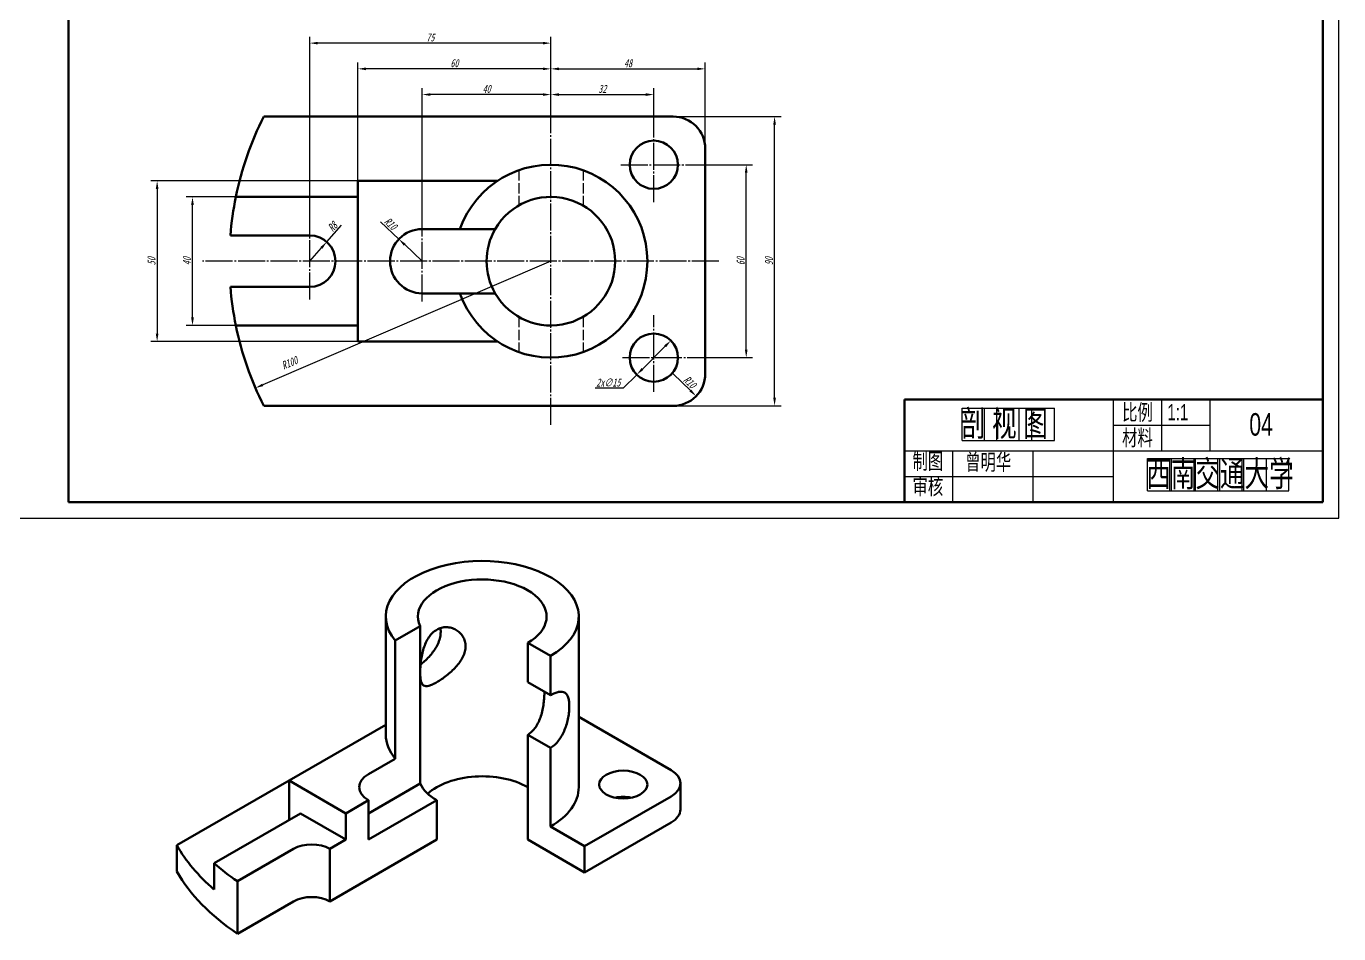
# Model space of a CAD drawing. Header units: millimetres. Extents: x -334 to 3025, y 133 to 867.
# Drawn here: x 1716.2 to 2124.4, y 155 to 437.3 of the extents above; entities that cross this region are included whole.
import ezdxf

# ---------------------------------------------------------------- set-up
doc = ezdxf.new("R2010")
doc.units = ezdxf.units.MM
doc.header["$LTSCALE"] = 0.8
doc.header["$PDMODE"] = 33
doc.header["$PDSIZE"] = 1.5
doc.linetypes.add('myCENTER', pattern=[18, 15, -1, 1, -1])
doc.linetypes.add('myHIDDEN', pattern=[5, 4, -1])
doc.layers.get('Defpoints').update_dxf_attribs({"lineweight": 20})
for name, color, linetype, lineweight in [('答案中心线', 1, 'myCENTER', 25), ('答案剖面线', 1, 'Continuous', 25), ('答案尺寸', 1, 'Continuous', 25), ('答案文字', 1, 'Continuous', 25), ('答案粗实线', 1, 'Continuous', 50), ('答案细实线', 1, 'Continuous', 25), ('答案虚线', 1, 'myHIDDEN', 25)]:
    doc.layers.add(name, color=color, linetype=linetype, lineweight=lineweight)
doc.styles.add('图中汉字1-5号', font='', dxfattribs={"width": 0.7, "height": 5})
doc.styles.add('尺寸文字1-2.5号', font='SimSun.ttf', dxfattribs={"width": 0.7, "oblique": 15, "height": 2.5})
doc.styles.get('图中汉字1-5号').set_extended_font_data('FZFangSong-Z02')
doc.dimstyles.new('尺寸25', dxfattribs={"dimtxt": 2.5, "dimasz": 2.5, "dimexe": 2, "dimexo": 0, "dimgap": 0.5, "dimtad": 1, "dimdec": 0, "dimdsep": 46, "dimtxsty": '尺寸文字1-2.5号', "dimcen": 0, "dimadec": 0, "dimazin": 0, "dimtfac": 1, "dimtdec": 0, "dimtmove": 0, "dimatfit": 3, "dimfxl": 0, "dimarcsym": 0})
pattern_1 = [(2e-12, (-794.1877, 973.1802), (-5e-14, 2), [])]

# ---------------------------------------------------------------- blocks, each defined once
blk = doc.blocks.new('*D20')
at = {"layer": 'Defpoints', "color": 0}
for p in [(1767.94, 384.22), (1781.41, 384.22), (1781.41, 344.22)]:
    blk.add_point(p, dxfattribs=at)
at = {"layer": '答案尺寸', "color": 0, "lineweight": -2}
for p, q in [((1781.41, 384.22), (1765.94, 384.22)), ((1767.94, 346.72), (1767.94, 381.72)), ((1781.41, 344.22), (1765.94, 344.22))]:
    blk.add_line(p, q, dxfattribs=at)
at = {"layer": '答案尺寸', "color": 0}
for points in [[(1767.52, 381.72), (1768.36, 381.72), (1767.94, 384.22)], [(1767.52, 346.72), (1768.36, 346.72), (1767.94, 344.22)]]:
    blk.add_solid(points, dxfattribs=at)
at = {"layer": '答案尺寸', "color": 0, "insert": (1766.19, 364.22), "char_height": 2.5, "attachment_point": 5, "rotation": 90, "style": '尺寸文字1-2.5号'}
blk.add_mtext('40', dxfattribs=at)
blk = doc.blocks.new('*D21')
at = {"layer": 'Defpoints', "color": 0}
for p in [(1819.39, 389.22), (1756.94, 339.22), (1819.39, 339.22)]:
    blk.add_point(p, dxfattribs=at)
at = {"layer": '答案尺寸', "color": 0, "lineweight": -2}
for p, q in [((1819.39, 389.22), (1754.94, 389.22)), ((1756.94, 386.72), (1756.94, 341.72)), ((1819.39, 339.22), (1754.94, 339.22))]:
    blk.add_line(p, q, dxfattribs=at)
at = {"layer": '答案尺寸', "color": 0}
for points in [[(1756.52, 386.72), (1757.36, 386.72), (1756.94, 389.22)], [(1756.52, 341.72), (1757.36, 341.72), (1756.94, 339.22)]]:
    blk.add_solid(points, dxfattribs=at)
at = {"layer": '答案尺寸', "color": 0, "insert": (1755.19, 364.22), "char_height": 2.5, "attachment_point": 5, "rotation": 90, "style": '尺寸文字1-2.5号'}
blk.add_mtext('50', dxfattribs=at)
blk = doc.blocks.new('*D22')
at = {"layer": 'Defpoints', "color": 0}
for p in [(1809.68, 370.22), (1804.39, 364.22)]:
    blk.add_point(p, dxfattribs=at)
at = {"layer": '答案尺寸', "color": 0, "lineweight": -2}
for p, q in [((1809.68, 370.22), (1814.29, 375.45)), ((1804.39, 364.22), (1808.03, 368.34))]:
    blk.add_line(p, q, dxfattribs=at)
at = {"layer": '答案尺寸', "color": 0}
blk.add_solid([(1807.71, 368.62), (1808.34, 368.07), (1809.68, 370.22)], dxfattribs=at)
at = {"layer": '答案尺寸', "color": 0, "insert": (1811.5, 374.93), "char_height": 2.5, "attachment_point": 5, "rotation": 48.5933, "style": '尺寸文字1-2.5号'}
blk.add_mtext('R8', dxfattribs=at)
blk = doc.blocks.new('*D23')
at = {"layer": 'Defpoints', "color": 0}
for p in [(1832.11, 371.07), (1839.39, 364.22)]:
    blk.add_point(p, dxfattribs=at)
at = {"layer": '答案尺寸', "color": 0, "lineweight": -2}
for p, q in [((1832.11, 371.07), (1826.39, 376.45)), ((1839.39, 364.22), (1833.93, 369.36))]:
    blk.add_line(p, q, dxfattribs=at)
at = {"layer": '答案尺寸', "color": 0}
blk.add_solid([(1834.21, 369.66), (1833.64, 369.05), (1832.11, 371.07)], dxfattribs=at)
at = {"layer": '答案尺寸', "color": 0, "insert": (1829.54, 375.89), "char_height": 2.5, "attachment_point": 5, "rotation": 316.7202, "style": '尺寸文字1-2.5号'}
blk.add_mtext('R10', dxfattribs=at)
blk = doc.blocks.new('*D24')
at = {"layer": 'Defpoints', "color": 0}
for p in [(1879.39, 364.22), (1787.5, 324.77)]:
    blk.add_point(p, dxfattribs=at)
at = {"layer": '答案尺寸', "color": 0, "lineweight": -2}
blk.add_line((1879.39, 364.22), (1789.8, 325.75), dxfattribs=at)
at = {"layer": '答案尺寸', "color": 0}
blk.add_solid([(1789.63, 326.13), (1789.96, 325.37), (1787.5, 324.77)], dxfattribs=at)
at = {"layer": '答案尺寸', "color": 0, "insert": (1798.12, 332.59), "char_height": 2.5, "attachment_point": 5, "rotation": 23.2355, "style": '尺寸文字1-2.5号'}
blk.add_mtext('R100', dxfattribs=at)
blk = doc.blocks.new('*D25')
at = {"layer": 'Defpoints', "color": 0}
for p in [(1917.39, 329.22), (1924.55, 322.24)]:
    blk.add_point(p, dxfattribs=at)
at = {"layer": '答案尺寸', "color": 0, "lineweight": -2}
blk.add_line((1917.39, 329.22), (1922.76, 323.98), dxfattribs=at)
at = {"layer": '答案尺寸', "color": 0}
blk.add_solid([(1923.05, 324.28), (1922.47, 323.69), (1924.55, 322.24)], dxfattribs=at)
at = {"layer": '答案尺寸', "color": 0, "insert": (1922.57, 326.61), "char_height": 2.5, "attachment_point": 5, "rotation": 315.7612, "style": '尺寸文字1-2.5号'}
blk.add_mtext('R10', dxfattribs=at)
blk = doc.blocks.new('*D26')
at = {"layer": 'Defpoints', "color": 0}
for p in [(1916.69, 339.52), (1906.09, 328.91)]:
    blk.add_point(p, dxfattribs=at)
at = {"layer": '答案尺寸', "color": 0, "lineweight": -2}
for p, q in [((1914.93, 337.75), (1907.85, 330.68)), ((1906.09, 328.91), (1901.88, 324.71)), ((1901.88, 324.71), (1893.13, 324.71))]:
    blk.add_line(p, q, dxfattribs=at)
at = {"layer": '答案尺寸', "color": 0}
for points in [[(1914.63, 338.05), (1915.22, 337.46), (1916.69, 339.52)], [(1907.56, 330.98), (1908.15, 330.39), (1906.09, 328.91)]]:
    blk.add_solid(points, dxfattribs=at)
at = {"layer": '答案尺寸', "color": 0, "insert": (1897.25, 326.46), "char_height": 2.5, "attachment_point": 5, "style": '尺寸文字1-2.5号'}
blk.add_mtext('2x∅15', dxfattribs=at)
blk = doc.blocks.new('*D27')
at = {"layer": 'Defpoints', "color": 0}
for p in [(1923.32, 394.22), (1940.13, 394.22), (1923.32, 334.22)]:
    blk.add_point(p, dxfattribs=at)
at = {"layer": '答案尺寸', "color": 0, "lineweight": -2}
for p, q in [((1923.32, 394.22), (1942.13, 394.22)), ((1940.13, 336.72), (1940.13, 391.72)), ((1923.32, 334.22), (1942.13, 334.22))]:
    blk.add_line(p, q, dxfattribs=at)
at = {"layer": '答案尺寸', "color": 0}
for points in [[(1939.72, 391.72), (1940.55, 391.72), (1940.13, 394.22)], [(1939.72, 336.72), (1940.55, 336.72), (1940.13, 334.22)]]:
    blk.add_solid(points, dxfattribs=at)
at = {"layer": '答案尺寸', "color": 0, "insert": (1938.38, 364.22), "char_height": 2.5, "attachment_point": 5, "rotation": 90, "style": '尺寸文字1-2.5号'}
blk.add_mtext('60', dxfattribs=at)
blk = doc.blocks.new('*D28')
at = {"layer": 'Defpoints', "color": 0}
for p in [(1917.39, 409.22), (1948.95, 409.22), (1917.39, 319.22)]:
    blk.add_point(p, dxfattribs=at)
at = {"layer": '答案尺寸', "color": 0, "lineweight": -2}
for p, q in [((1917.39, 409.22), (1950.95, 409.22)), ((1948.95, 321.72), (1948.95, 406.72)), ((1917.39, 319.22), (1950.95, 319.22))]:
    blk.add_line(p, q, dxfattribs=at)
at = {"layer": '答案尺寸', "color": 0}
for points in [[(1948.54, 406.72), (1949.37, 406.72), (1948.95, 409.22)], [(1948.54, 321.72), (1949.37, 321.72), (1948.95, 319.22)]]:
    blk.add_solid(points, dxfattribs=at)
at = {"layer": '答案尺寸', "color": 0, "insert": (1947.2, 364.22), "char_height": 2.5, "attachment_point": 5, "rotation": 90, "style": '尺寸文字1-2.5号'}
blk.add_mtext('90', dxfattribs=at)
blk = doc.blocks.new('*D29')
at = {"layer": 'Defpoints', "color": 0}
for p in [(1879.39, 413.44), (1911.39, 416.05), (1911.39, 405.86)]:
    blk.add_point(p, dxfattribs=at)
at = {"layer": '答案尺寸', "color": 0, "lineweight": -2}
for p, q in [((1879.39, 413.44), (1879.39, 418.05)), ((1911.39, 405.86), (1911.39, 418.05)), ((1881.89, 416.05), (1908.89, 416.05))]:
    blk.add_line(p, q, dxfattribs=at)
at = {"layer": '答案尺寸', "color": 0}
for points in [[(1881.89, 416.46), (1881.89, 415.63), (1879.39, 416.05)], [(1908.89, 416.46), (1908.89, 415.63), (1911.39, 416.05)]]:
    blk.add_solid(points, dxfattribs=at)
at = {"layer": '答案尺寸', "color": 0, "insert": (1895.39, 417.8), "char_height": 2.5, "attachment_point": 5, "style": '尺寸文字1-2.5号'}
blk.add_mtext('32', dxfattribs=at)
blk = doc.blocks.new('*D30')
at = {"layer": 'Defpoints', "color": 0}
for p in [(1927.39, 424.05), (1879.39, 413.44), (1927.39, 399.22)]:
    blk.add_point(p, dxfattribs=at)
at = {"layer": '答案尺寸', "color": 0, "lineweight": -2}
for p, q in [((1879.39, 413.44), (1879.39, 426.05)), ((1927.39, 399.22), (1927.39, 426.05)), ((1881.89, 424.05), (1924.89, 424.05))]:
    blk.add_line(p, q, dxfattribs=at)
at = {"layer": '答案尺寸', "color": 0}
for points in [[(1881.89, 424.46), (1881.89, 423.63), (1879.39, 424.05)], [(1924.89, 424.46), (1924.89, 423.63), (1927.39, 424.05)]]:
    blk.add_solid(points, dxfattribs=at)
at = {"layer": '答案尺寸', "color": 0, "insert": (1903.39, 425.8), "char_height": 2.5, "attachment_point": 5, "style": '尺寸文字1-2.5号'}
blk.add_mtext('48', dxfattribs=at)
blk = doc.blocks.new('*D31')
at = {"layer": 'Defpoints', "color": 0}
for p in [(1839.39, 416.05), (1879.39, 409.22), (1839.39, 380.41)]:
    blk.add_point(p, dxfattribs=at)
at = {"layer": '答案尺寸', "color": 0, "lineweight": -2}
for p, q in [((1839.39, 380.41), (1839.39, 418.05)), ((1879.39, 409.22), (1879.39, 418.05)), ((1876.89, 416.05), (1841.89, 416.05))]:
    blk.add_line(p, q, dxfattribs=at)
at = {"layer": '答案尺寸', "color": 0}
for points in [[(1841.89, 416.46), (1841.89, 415.63), (1839.39, 416.05)], [(1876.89, 416.46), (1876.89, 415.63), (1879.39, 416.05)]]:
    blk.add_solid(points, dxfattribs=at)
at = {"layer": '答案尺寸', "color": 0, "insert": (1859.39, 417.8), "char_height": 2.5, "attachment_point": 5, "style": '尺寸文字1-2.5号'}
blk.add_mtext('40', dxfattribs=at)
blk = doc.blocks.new('*D32')
at = {"layer": 'Defpoints', "color": 0}
for p in [(1819.39, 424.05), (1879.39, 409.22), (1819.39, 389.22)]:
    blk.add_point(p, dxfattribs=at)
at = {"layer": '答案尺寸', "color": 0, "lineweight": -2}
for p, q in [((1819.39, 389.22), (1819.39, 426.05)), ((1879.39, 409.22), (1879.39, 426.05)), ((1876.89, 424.05), (1821.89, 424.05))]:
    blk.add_line(p, q, dxfattribs=at)
at = {"layer": '答案尺寸', "color": 0}
for points in [[(1821.89, 424.46), (1821.89, 423.63), (1819.39, 424.05)], [(1876.89, 424.46), (1876.89, 423.63), (1879.39, 424.05)]]:
    blk.add_solid(points, dxfattribs=at)
at = {"layer": '答案尺寸', "color": 0, "insert": (1849.39, 425.8), "char_height": 2.5, "attachment_point": 5, "style": '尺寸文字1-2.5号'}
blk.add_mtext('60', dxfattribs=at)
blk = doc.blocks.new('*D33')
at = {"layer": 'Defpoints', "color": 0}
for p in [(1804.39, 432.05), (1879.39, 409.22), (1804.39, 377.17)]:
    blk.add_point(p, dxfattribs=at)
at = {"layer": '答案尺寸', "color": 0, "lineweight": -2}
for p, q in [((1804.39, 377.17), (1804.39, 434.05)), ((1879.39, 409.22), (1879.39, 434.05)), ((1876.89, 432.05), (1806.89, 432.05))]:
    blk.add_line(p, q, dxfattribs=at)
at = {"layer": '答案尺寸', "color": 0}
for points in [[(1806.89, 432.46), (1806.89, 431.63), (1804.39, 432.05)], [(1876.89, 432.46), (1876.89, 431.63), (1879.39, 432.05)]]:
    blk.add_solid(points, dxfattribs=at)
at = {"layer": '答案尺寸', "color": 0, "insert": (1841.89, 433.8), "char_height": 2.5, "attachment_point": 5, "style": '尺寸文字1-2.5号'}
blk.add_mtext('75', dxfattribs=at)

msp = doc.modelspace()

# ---------------------------------------------------------------- hatches: boundary and pattern name
at = {"layer": '答案剖面线', "extrusion": (0.707107, 0.408248, -0.57735)}
h = msp.add_hatch(dxfattribs=at)
h.set_pattern_fill('_USER', color=256, scale=2, angle=45, style=0, pattern_type=0)
h.set_pattern_definition(pattern_1)
h.paths.add_polyline_path([(-723.48, 1008.54), (-724.33, 1009.39), (-734.94, 998.79), (-734.08, 997.93)])
h = msp.add_hatch(dxfattribs=at)
h.set_pattern_fill('_USER', color=256, scale=2, angle=45, style=0, pattern_type=0)
h.set_pattern_definition(pattern_1)
h.paths.add_polyline_path([(-724.33, 1009.39), (-730.55, 1015.61), (-741.15, 1005), (-734.94, 998.79)])
h = msp.add_hatch(dxfattribs=at)
h.set_pattern_fill('_USER', color=256, scale=2, angle=45, style=0, pattern_type=0)
h.set_pattern_definition(pattern_1)
h.paths.add_polyline_path([(-748.23, 983.79), (-749.08, 984.64), (-770.3, 963.43), (-769.44, 962.57)])
h = msp.add_hatch(dxfattribs=at)
h.set_pattern_fill('_USER', color=256, scale=2, angle=45, style=0, pattern_type=0)
h.set_pattern_definition(pattern_1)
h.paths.add_polyline_path([(-749.08, 984.64), (-755.3, 990.86), (-776.51, 969.64), (-770.3, 963.43)])
at = {"layer": '答案剖面线', "extrusion": (0.707107, -0.408248, 0.57735)}
h = msp.add_hatch(dxfattribs=at)
h.set_pattern_fill('_USER', color=256, scale=2, angle=45, style=0, pattern_type=0)
h.set_pattern_definition([(360, (1048.3077, -869.3152), (1e-13, 2), [])])
h.paths.add_polyline_path([(1070.94, -870.73), (1081.54, -860.12), (1074.47, -853.05), (1067.4, -860.12), (1062.45, -855.17), (1048.31, -869.32), (1081.54, -902.55), (1092.15, -891.94)])
at = {"layer": '答案剖面线', "extrusion": (0.707107, 0.408248, -0.57735)}
h = msp.add_hatch(dxfattribs=at)
h.set_pattern_fill('_USER', color=256, scale=2, angle=45, style=0, pattern_type=0)
h.set_pattern_definition(pattern_1)
h.paths.add_polyline_path([(-769.44, 962.57), (-780.05, 973.18), (-785.05, 978.18), (-792.12, 971.11), (-776.51, 955.5)])
h = msp.add_hatch(dxfattribs=at)
h.set_pattern_fill('_USER', color=256, scale=2, angle=45, style=0, pattern_type=0)
h.set_pattern_definition(pattern_1)
h.paths.add_polyline_path([(-794.19, 973.18), (-792.12, 971.11), (-785.05, 978.18), (-787.12, 980.25)])

# ---------------------------------------------------------------- linework, layer by layer
at = {"layer": '答案中心线', "ltscale": 0.7}
for p, q in [((1879.39, 313.28), (1879.39, 413.44)), ((1911.39, 382.58), (1911.39, 405.86)), ((1901.1, 394.22), (1923.32, 394.22)), ((1839.39, 351.72), (1839.39, 380.41)), ((1804.39, 352.26), (1804.39, 377.17)), ((1931.61, 364.22), (1771.03, 364.22)), ((1911.39, 323.57), (1911.39, 347.39)), ((1901.64, 334.22), (1923.32, 334.22))]:
    msp.add_line(p, q, dxfattribs=at)
at = {"layer": '答案粗实线'}
for p, q in [((1729.39, 576.24), (1729.39, 289.24)), ((2119.39, 289.24), (2119.39, 576.24)), ((1790.09, 409.22), (1917.39, 409.22)), ((1927.39, 399.22), (1927.39, 329.22)), ((1819.39, 339.22), (1819.39, 389.22)), ((1862.81, 389.22), (1819.39, 389.22)), ((1819.39, 384.22), (1781.41, 384.22)), ((1804.39, 372.22), (1779.71, 372.22)), ((1839.39, 374.22), (1851.11, 374.22)), ((1851.11, 374.22), (1862.07, 374.22)), ((1779.71, 356.22), (1804.39, 356.22)), ((1851.11, 354.22), (1839.39, 354.22)), ((1862.07, 354.22), (1851.11, 354.22)), ((1781.41, 344.22), (1819.39, 344.22)), ((1819.39, 339.22), (1862.81, 339.22)), ((1917.39, 319.22), (1790.09, 319.22)), ((1989.39, 289.24), (1989.39, 321.24)), ((1989.39, 321.24), (2119.39, 321.24)), ((1729.39, 289.24), (2119.39, 289.24))]:
    msp.add_line(p, q, dxfattribs=at)
at = {"layer": '答案粗实线', "extrusion": (-2.77556e-17, 0.816497, 0.57735)}
for p, q in [((1828.05, 216.93, -35.61), (1828.05, 253.68, -9.63)), ((1888.05, 200.61, -47.16), (1888.05, 253.68, -9.63)), ((1830.98, 246.21, 0.93), (1838.73, 250.69, -5.4)), ((1838.73, 250.69, -5.4), (1838.73, 201.7, -40.04)), ((1830.98, 209.47, -25.05), (1830.98, 246.21, 0.93)), ((1872.19, 245.51, 1.92), (1872.19, 233.26, -6.74)), ((1879.26, 241.43, 7.69), (1872.19, 245.51, 1.92)), ((1879.26, 229.18, -0.97), (1879.26, 241.43, 7.69)), ((1872.19, 233.26, -6.74), (1879.26, 229.18, -0.97)), ((1888.05, 222.48, -78.09), (1916.74, 205.91, -54.66)), ((1828.05, 220.03, -39.98), (1797.95, 202.65, -15.4)), ((1872.19, 216.93, -18.29), (1872.19, 184.28, -41.38)), ((1879.26, 212.85, -12.52), (1872.19, 216.93, -18.29)), ((1879.26, 188.36, -29.84), (1879.26, 212.85, -12.52)), ((1822.7, 204.69, -18.29), (1830.98, 209.47, -25.05)), ((1763.09, 182.52, -21.58), (1797.95, 202.65, -50.04)), ((1815.63, 192.44, -0.97), (1797.95, 202.65, -15.4)), ((1797.95, 202.65, -15.4), (1797.95, 190.4, -24.06)), ((1822.7, 192.44, -26.95), (1838.73, 201.7, -40.04)), ((1919.67, 193.66, -54.66), (1919.67, 201.83, -48.89)), ((1822.7, 196.52, -6.74), (1815.63, 192.44, -0.97)), ((1822.7, 184.28, -15.4), (1822.7, 196.52, -6.74)), ((1843.91, 196.52, -32.72), (1822.7, 184.28, -15.4)), ((1843.91, 184.28, -41.38), (1843.91, 196.52, -32.72)), ((1916.74, 197.75, -43.12), (1889.87, 182.23, -21.18)), ((1801.48, 192.44, -18.29), (1774.63, 176.93, 3.64)), ((1801.48, 192.44, -18.29), (1815.63, 184.28, -6.74)), ((1815.63, 192.44, -0.97), (1815.63, 184.28, -6.74)), ((1889.87, 182.23, -21.18), (1879.26, 188.36, -29.84)), ((1916.74, 189.58, -48.89), (1889.87, 174.07, -26.95)), ((1810.68, 165.09, -14.25), (1843.91, 184.28, -41.38)), ((1815.63, 184.28, -6.74), (1810.68, 181.42, -2.7)), ((1872.19, 184.28, -41.38), (1889.87, 174.07, -26.95)), ((1763.09, 174.35, -27.35), (1763.09, 182.52, -21.58)), ((1799.36, 181.42, -2.7), (1781.91, 171.34, 11.55)), ((1810.68, 181.42, -2.7), (1810.68, 165.09, -14.25)), ((1889.87, 174.07, -26.95), (1889.87, 182.23, -21.18)), ((1774.63, 176.93, 3.64), (1774.63, 168.77, -2.14)), ((1781.91, 155.01), (1781.91, 171.34, 11.55)), ((1799.36, 165.09, -14.25), (1781.91, 155.01))]:
    msp.add_line(p, q, dxfattribs=at)
at = {"layer": '答案粗实线'}
for centre in [(1911.39, 394.22), (1911.39, 334.22)]:
    msp.add_circle(centre, 7.5, dxfattribs=at)
at = {"layer": '答案粗实线', "extrusion": (-2.77556e-17, 0.816497, 0.57735)}
msp.add_circle((-1901.89, -155.74, 136.57), 7.5, dxfattribs=at)
at = {"layer": '答案粗实线'}
for centre, radius, start, end in [((1879.39, 364.22), 100, 153.2563, 168.463), ((1917.39, 399.22), 10, 0, 90), ((1879.39, 364.22), 30, 199.4712, 160.5288), ((1879.39, 364.22), 100, 168.463, 175.4114), ((1879.39, 364.22), 20, 210, 150), ((1804.39, 364.22), 8, 270, 90), ((1839.39, 364.22), 10, 90, 270), ((1879.39, 364.22), 20, 150, 210), ((1879.39, 364.22), 100, 184.5886, 191.537), ((1879.39, 364.22), 100, 191.537, 206.7437), ((1917.39, 329.22), 10, 270, 0)]:
    msp.add_arc(centre, radius, start, end, dxfattribs=at)
at = {"layer": '答案粗实线', "extrusion": (-2.77556e-17, 0.816497, 0.57735)}
for centre, radius, start, end in [((-1858.05, -154.32, 201.57), 30, 135, 25.5288), ((-1858.05, -154.32, 156.57), 30, 0, 25.5288), ((-1858.05, -154.32, 126.57), 20, 225, 327.9722), ((-1858.05, -154.32, 141.57), 20, 15, 45), ((-1901.89, -155.74, 126.57), 7.5, 250.5288, 289.4712), ((-1805.02, -101.29, 146.57), 8, 225, 315), ((-1805.02, -101.29, 126.57), 8, 225, 315)]:
    msp.add_arc(centre, radius, start, end, dxfattribs=at)
at = {"layer": '答案粗实线', "extrusion": (2.77556e-17, -0.816497, -0.57735)}
for centre, radius, start, end in [((1858.05, -154.32, -201.57), 20, 165, 45), ((1909.67, -156.44, -136.57), 10, 315, 45), ((1858.05, -154.32, -136.57), 30, 360, 45), ((1909.67, -156.44, -126.57), 10, 360, 45), ((1858.05, -154.32, -136.57), 100, 146.537, 161.7437), ((1858.05, -154.32, -146.57), 100, 139.5886, 146.537), ((1858.05, -154.32, -126.57), 100, 139.5886, 161.7437)]:
    msp.add_arc(centre, radius, start, end, dxfattribs=at)
at = {"layer": '答案粗实线', "extrusion": (1.064e-16, -0.816497, -0.57735)}
msp.add_arc((1829.77, -126.04, -156.57), 10, 135, 225, dxfattribs=at)
at = {"layer": '答案粗实线'}
for points, knots in [([(1852.88, 244.42, -39.84), (1852.88, 243.89, -40.21), (1852.81, 243.35, -40.57), (1852.52, 242.24, -41.26), (1852.3, 241.68, -41.58), (1851.75, 240.57, -42.15), (1851.42, 240.03, -42.39), (1850.66, 238.99, -42.79), (1850.25, 238.48, -42.93), (1849.4, 237.55, -43.13), (1848.93, 237.08, -43.18), (1847.94, 236.17, -43.16), (1847.42, 235.73, -43.08), (1846.38, 234.91, -42.81), (1845.86, 234.52, -42.61), (1844.85, 233.83, -42.08), (1844.36, 233.53, -41.75), (1843.46, 233, -41.01), (1843.01, 232.77, -40.58), (1842.18, 232.4, -39.61), (1841.8, 232.26, -39.07), (1841.1, 232.08, -37.92), (1840.79, 232.04, -37.31), (1840.25, 232.07, -36.09), (1840.02, 232.13, -35.46), (1839.63, 232.35, -34.26), (1839.46, 232.52, -33.64), (1839.18, 232.97, -32.4), (1839.07, 233.25, -31.79), (1838.89, 233.93, -30.63), (1838.83, 234.33, -30.08), (1838.75, 235.23, -29.1), (1838.73, 235.73, -28.66), (1838.73, 236.78, -27.92), (1838.75, 237.36, -27.6), (1838.83, 238.58, -27.08), (1838.89, 239.23, -26.88), (1839.07, 240.55, -26.63), (1839.18, 241.23, -26.56), (1839.46, 242.54, -26.55), (1839.63, 243.18, -26.6), (1840.02, 244.39, -26.8), (1840.25, 245, -26.94), (1840.79, 246.17, -27.32), (1841.1, 246.72, -27.56), (1841.8, 247.74, -28.12), (1842.18, 248.21, -28.43), (1843.01, 249, -29.11), (1843.46, 249.33, -29.47), (1844.36, 249.86, -30.21), (1844.85, 250.06, -30.6), (1845.86, 250.33, -31.43), (1846.38, 250.39, -31.86), (1847.42, 250.38, -32.73), (1847.94, 250.3, -33.17), (1848.93, 250.01, -34.03), (1849.4, 249.81, -34.46), (1850.25, 249.32, -35.28), (1850.66, 249.01, -35.7), (1851.42, 248.29, -36.55), (1851.75, 247.88, -36.98), (1852.3, 246.98, -37.83), (1852.52, 246.49, -38.25), (1852.81, 245.47, -39.07), (1852.88, 244.94, -39.47), (1852.88, 244.42, -39.84)], [0, 0, 0, 0, 1.924576, 1.924576, 3.849152, 3.849152, 5.773728, 5.773728, 7.698304, 7.698304, 9.617634, 9.617634, 11.536963, 11.536963, 13.456293, 13.456293, 15.375622, 15.375622, 17.294952, 17.294952, 19.214281, 19.214281, 21.133611, 21.133611, 23.05294, 23.05294, 24.977516, 24.977516, 26.902092, 26.902092, 28.826668, 28.826668, 30.751244, 30.751244, 32.67582, 32.67582, 34.600396, 34.600396, 36.524972, 36.524972, 38.449548, 38.449548, 40.368878, 40.368878, 42.288207, 42.288207, 44.207537, 44.207537, 46.126866, 46.126866, 48.046196, 48.046196, 49.965525, 49.965525, 51.884855, 51.884855, 53.804184, 53.804184, 55.72876, 55.72876, 57.653336, 57.653336, 59.577912, 59.577912, 61.502488, 61.502488, 61.502488, 61.502488]), ([(1838.85, 238.72, -48.44), (1839.14, 238.94, -48.58), (1839.44, 239.19, -48.69), (1840.22, 239.87, -48.95), (1840.7, 240.33, -49.05), (1841.62, 241.29, -49.14), (1842.05, 241.78, -49.12), (1842.82, 242.78, -49), (1843.2, 243.31, -48.89), (1843.86, 244.41, -48.56), (1844.16, 244.98, -48.35), (1844.64, 246.12, -47.84), (1844.82, 246.7, -47.54), (1845.06, 247.83, -46.89), (1845.12, 248.38, -46.53), (1845.12, 248.89, -46.17)], [48.253154, 48.253154, 48.253154, 48.253154, 49.379628, 49.379628, 51.278438, 51.278438, 53.177248, 53.177248, 55.076939, 55.076939, 56.97663, 56.97663, 58.876321, 58.876321, 60.776012, 60.776012, 60.776012, 60.776012]), ([(1872.19, 216.93, -18.29), (1872.65, 217.2, -18.66), (1873.09, 217.53, -19.02), (1873.92, 218.32, -19.7), (1874.31, 218.79, -20.01), (1875.01, 219.81, -20.56), (1875.32, 220.36, -20.8), (1875.86, 221.53, -21.19), (1876.09, 222.14, -21.33), (1876.47, 223.34, -21.52), (1876.64, 223.99, -21.58), (1876.92, 225.3, -21.57), (1877.04, 225.98, -21.5), (1877.21, 227.3, -21.24), (1877.27, 227.95, -21.05), (1877.35, 229.17, -20.53), (1877.37, 229.75, -20.21), (1877.37, 230.28, -19.84)], [46.126866, 46.126866, 46.126866, 46.126866, 48.046196, 48.046196, 49.965525, 49.965525, 51.884855, 51.884855, 53.804184, 53.804184, 55.72876, 55.72876, 57.653336, 57.653336, 59.577912, 59.577912, 61.502488, 61.502488, 61.502488, 61.502488]), ([(1879.26, 229.18, -0.97), (1879.71, 229.44, -1.34), (1880.16, 229.67, -1.76), (1881.02, 230.02, -2.7), (1881.43, 230.15, -3.22), (1882.18, 230.3, -4.32), (1882.53, 230.32, -4.9), (1883.16, 230.25, -6.07), (1883.43, 230.16, -6.66), (1883.9, 229.89, -7.8), (1884.12, 229.69, -8.39), (1884.49, 229.19, -9.57), (1884.64, 228.88, -10.15), (1884.89, 228.15, -11.25), (1884.98, 227.73, -11.77), (1885.1, 226.82, -12.72), (1885.12, 226.32, -13.14), (1885.12, 225.8, -13.51)], [45.582009, 45.582009, 45.582009, 45.582009, 47.480819, 47.480819, 49.379628, 49.379628, 51.278438, 51.278438, 53.177248, 53.177248, 55.076939, 55.076939, 56.97663, 56.97663, 58.876321, 58.876321, 60.776012, 60.776012, 60.776012, 60.776012]), ([(1885.12, 225.8, -13.51), (1885.12, 225.28, -13.87), (1885.1, 224.72, -14.2), (1884.98, 223.52, -14.75), (1884.89, 222.89, -14.97), (1884.64, 221.61, -15.29), (1884.49, 220.95, -15.39), (1884.12, 219.68, -15.47), (1883.9, 219.06, -15.46), (1883.43, 217.89, -15.33), (1883.16, 217.3, -15.22), (1882.53, 216.18, -14.9), (1882.18, 215.64, -14.69), (1881.43, 214.65, -14.18), (1881.02, 214.21, -13.88), (1880.16, 213.44, -13.24), (1879.71, 213.11, -12.88), (1879.26, 212.85, -12.52)], [0, 0, 0, 0, 1.899691, 1.899691, 3.799382, 3.799382, 5.699073, 5.699073, 7.598764, 7.598764, 9.497573, 9.497573, 11.396383, 11.396383, 13.295193, 13.295193, 15.194003, 15.194003, 15.194003, 15.194003])]:
    msp.add_open_spline(points, degree=3, knots=knots, dxfattribs=at)
msp.add_open_spline([(1845.12, 248.89, -46.17), (1845.12, 249.3, -45.88), (1845.09, 249.7, -45.58), (1845.01, 250.09, -45.26)], degree=3, dxfattribs=at)
at = {"layer": '答案细实线'}
for p, q in [((2124.39, 284.24), (2124.39, 581.24)), ((2007.24, 318.47), (2035.97, 318.47)), ((2007.24, 308.47), (2007.24, 318.47)), ((2014.24, 308.47), (2014.24, 318.47)), ((2018.04, 308.47), (2018.04, 318.47)), ((2025.04, 308.47), (2025.04, 318.47)), ((2028.97, 308.47), (2028.97, 318.47)), ((2035.97, 308.47), (2035.97, 318.47)), ((2054.39, 289.24), (2054.39, 321.24)), ((2069.39, 305.24), (2069.39, 321.24)), ((2084.39, 305.24), (2084.39, 321.24)), ((2054.39, 313.24), (2084.39, 313.24)), ((2007.24, 308.47), (2035.97, 308.47)), ((1989.39, 305.24), (2119.39, 305.24)), ((2004.39, 289.24), (2004.39, 305.24)), ((2029.39, 289.24), (2029.39, 305.24)), ((2064.89, 302.83), (2108.87, 302.83)), ((2064.89, 292.83), (2064.89, 302.83)), ((2071.89, 292.83), (2071.89, 302.83)), ((2072.43, 292.83), (2072.43, 302.83)), ((2079.43, 292.83), (2079.43, 302.83)), ((2079.83, 292.78), (2079.83, 302.78)), ((2086.83, 292.78), (2086.83, 302.78)), ((2087.38, 292.83), (2087.38, 302.83)), ((2094.38, 292.83), (2094.38, 302.83)), ((2094.87, 292.83), (2094.87, 302.83)), ((2101.87, 292.83), (2101.87, 302.83)), ((2108.87, 292.83), (2108.87, 302.83)), ((1989.39, 297.24), (2054.39, 297.24)), ((2064.89, 292.83), (2108.87, 292.83)), ((1704.39, 284.24), (2124.39, 284.24))]:
    msp.add_line(p, q, dxfattribs=at)
at = {"layer": '答案虚线'}
for p, q in [((1869.39, 392.5), (1869.39, 381.54)), ((1889.39, 392.5), (1889.39, 381.54)), ((1869.39, 346.9), (1869.39, 335.93)), ((1889.39, 346.9), (1889.39, 335.93))]:
    msp.add_line(p, q, dxfattribs=at)

# ---------------------------------------------------------------- texts
at = {"layer": '答案文字', "style": '图中汉字1-5号', "width": 0.7}
for s, height, p in [('剖 视 图', 8, (2006.84, 309.8)), ('比例', 5, (2057.02, 314.74)), ('1:1', 5, (2071.1, 314.75)), ('04', 7, (2096.59, 309.96)), ('材料', 5, (2057.02, 306.85)), ('制图', 5, (1991.84, 299.53)), ('曾明华', 5, (2008.22, 299.23)), ('西南交通大学', 8, (2064.53, 294.15)), ('审核', 5, (1991.84, 291.64))]:
    msp.add_text(s, height=height, dxfattribs=at).set_placement(p)

# ---------------------------------------------------------------- dimensions: what is measured, and where the dimension line sits
at = {"layer": '答案尺寸'}
for base, p1, p2, picture, middle in [((1804.39, 432.05), (1879.39, 409.22), (1804.39, 377.17), '*D33', (1841.89, 433.8)), ((1819.39, 424.05), (1879.39, 409.22), (1819.39, 389.22), '*D32', (1849.39, 425.8)), ((1927.39, 424.05), (1879.39, 413.44), (1927.39, 399.22), '*D30', (1903.39, 425.8)), ((1839.39, 416.05), (1879.39, 409.22), (1839.39, 380.41), '*D31', (1859.39, 417.8)), ((1911.39, 416.05), (1879.39, 413.44), (1911.39, 405.86), '*D29', (1895.39, 417.8))]:
    dim = msp.add_linear_dim(base=base, p1=p1, p2=p2, dimstyle='尺寸25', dxfattribs=at)
    dim.commit()
    dim.dimension.update_dxf_attribs({"geometry": picture, "text_midpoint": middle})
for base, p1, p2, picture, middle in [((1948.95, 409.22), (1917.39, 319.22), (1917.39, 409.22), '*D28', (1947.2, 364.22)), ((1940.13, 394.22), (1923.32, 334.22), (1923.32, 394.22), '*D27', (1938.38, 364.22)), ((1756.94, 339.22), (1819.39, 389.22), (1819.39, 339.22), '*D21', (1755.19, 364.22)), ((1767.94, 384.22), (1781.41, 344.22), (1781.41, 384.22), '*D20', (1766.19, 364.22))]:
    dim = msp.add_linear_dim(base=base, p1=p1, p2=p2, angle=90, dimstyle='尺寸25', dxfattribs=at)
    dim.commit()
    dim.dimension.update_dxf_attribs({"geometry": picture, "text_midpoint": middle})
for center, mpoint, override, picture, middle in [((1804.39, 364.22), (1809.68, 370.22), {"dimatfit": 2}, '*D22', (1812.81, 373.77)), ((1839.39, 364.22), (1832.11, 371.07), {"dimatfit": 2}, '*D23', (1828.34, 374.62)), ((1879.39, 364.22), (1787.5, 324.77), {"dimtmove": 2}, '*D24', (1798.12, 332.59)), ((1917.39, 329.22), (1924.55, 322.24), {"dimatfit": 2}, '*D25', (1921.35, 325.36))]:
    dim = msp.add_radius_dim(center=center, mpoint=mpoint, dimstyle='尺寸25', override=override, dxfattribs=at)
    dim.commit()
    dim.dimension.update_dxf_attribs({"geometry": picture, "text_midpoint": middle, "dimtype": 164})
dim = msp.add_diameter_dim_2p(p1=(1916.69, 339.52), p2=(1906.09, 328.91), text='2x<>', dimstyle='尺寸25', override={"dimtih": 1, "dimtoh": 1, "dimatfit": 2}, dxfattribs=at)
dim.commit()
dim.dimension.update_dxf_attribs({"geometry": '*D26', "text_midpoint": (1897.25, 324.71), "dimtype": 163})

doc.saveas('drawing.dxf')
